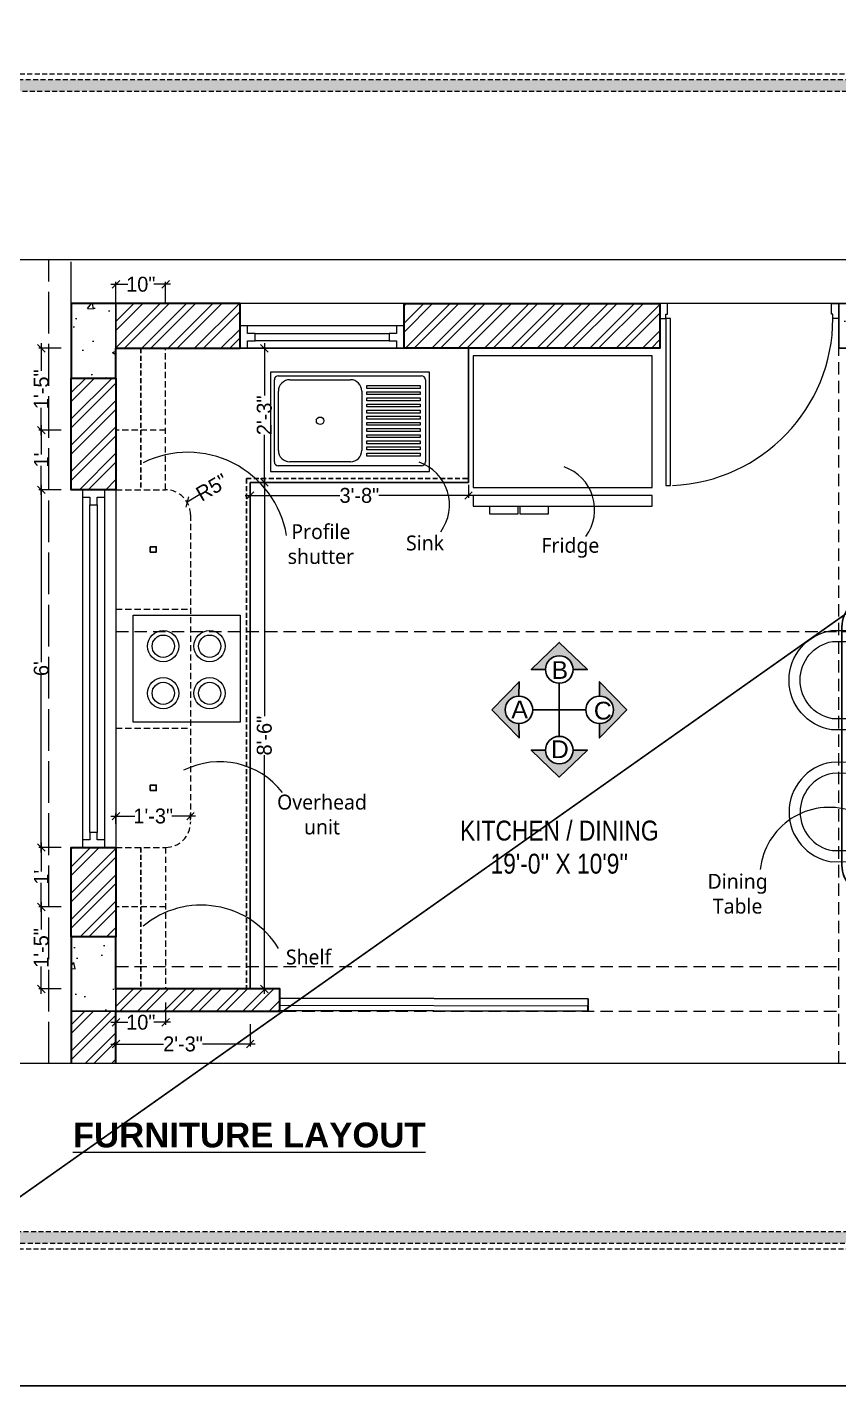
# Model space of a CAD drawing. Header units: millimetres. Extents: x 56222 to 3066687, y -650199 to -121287.
# Drawn here: x 139918.1 to 140081.4, y -185767.3 to -185493.7 of the extents above; entities that cross this region are included whole.
import ezdxf

# ---------------------------------------------------------------- set-up
doc = ezdxf.new("R2010")
doc.units = ezdxf.units.MM
doc.header["$MEASUREMENT"] = 0
doc.header["$PDMODE"] = 35
for name, pattern in [('ACAD_ISO02W100', [15, 12, -3]), ('DASHED', [0.75, 0.5, -0.25]), ('DASHED2', [0.375, 0.25, -0.125]), ('DASHEDX2', [1.5, 1, -0.5]), ('HIDDEN', [0.375, 0.25, -0.125])]:
    doc.linetypes.add(name, pattern=pattern)
doc.layers.get('Defpoints').update_dxf_attribs({"color": 220})
for name, color, linetype in [('AR DOOR', 40, 'Continuous'), ('AR ELE-5', 134, 'Continuous'), ('AR HATCH-7', 7, 'Continuous'), ('str coll', 6, 'Continuous')]:
    doc.layers.add(name, color=color, linetype=linetype)
for name, color, linetype, lineweight in [('CENTERLINE ( COLUMN ) ~ DIM', 7, 'Continuous', 9), ('COLUMN', 1, 'Continuous', 30), ('DIM.', 250, 'Continuous', 13), ('Dimension', 10, 'DASHEDX2', 20), ('el', 7, 'Continuous', 20), ('FIRST FLOOR ( DW_RAIL )', 7, 'Continuous', 9), ('FIRST FLOOR ( TEXT )', 7, 'Continuous', 9), ('FUR1', 22, 'Continuous', 0), ('FURNITURE', 32, 'Continuous', 9), ('furniture dimensions', 1, 'DASHED', 0), ('FURNITURE-1', 252, 'Continuous', 13), ('GROUND FLOOR', 7, 'Continuous', 9), ('Labelling', 1, 'Continuous', 25), ('Text', 7, 'Continuous', 15), ('wall', 7, 'Continuous', 30), ('XX~SLAB ( BEAM )~ ( DIM )', 7, 'Continuous', 9)]:
    doc.layers.add(name, color=color, linetype=linetype, lineweight=lineweight)
doc.layers.add('hatch', color=250, linetype='Continuous', lineweight=9, transparency=0.5)
doc.styles.add('Arial', font='arial.ttf')
doc.styles.add('century g', font='GOTHIC.TTF')
doc.styles.add('KATHA', font='swissc.ttf')
doc.styles.get("Standard").update_dxf_attribs({"font": 'arial.ttf', "height": 6})
doc.styles.add('style4', font='ARIALN.TTF')
doc.dimstyles.new('Archana', dxfattribs={"dimtxt": 2, "dimasz": 0.75, "dimexe": 0.5, "dimexo": 0.5, "dimgap": 0, "dimtad": 0, "dimzin": 0, "dimdsep": 46, "dimlunit": 4, "dimtxsty": 'century g', "dimblk": 'OBLIQUE', "dimcen": 0, "dimdle": 1, "dimclrd": 256, "dimclre": 256, "dimclrt": 256, "dimadec": 0, "dimazin": 0, "dimtfac": 1, "dimtofl": 0, "dimtmove": 1, "dimatfit": 3, "dimfxl": 1, "dimfxlon": 1, "dimtolj": 1, "dimtzin": 0, "dimlwd": -1, "dimlwe": -1, "dimarcsym": 0})
pattern_1 = [(45, (-129.534, -1486.0235), (-2.65165043, 2.65165043), []), (45, (-127.7663, -1486.0235), (-2.65165043, 2.65165043), [])]

# ---------------------------------------------------------------- blocks, each defined once
blk = doc.blocks.new('*U131')
for points in [[(-40, 0), (0, 0), (0, 30), (10, 30), (10, 100), (-40, 100)], [(1160, 0), (1120, 0), (1120, 30), (1110, 30), (1110, 100), (1160, 100)], [(0, 0), (0, -1120), (30, -1120), (30, 0)]]:
    blk.add_lwpolyline(points, close=True)
at = {"layer": 'AR ELE-5', "linetype": 'ByBlock', "ltscale": 15}
blk.add_arc((-1.6, 0.7), 1121.6, 272.37301, 359.96526, dxfattribs=at)
blk = doc.blocks.new('sf sfs')
at = {"layer": 'FURNITURE'}
blk.add_line((3348685.97, -514612.12), (3348664.42, -514612.12), dxfattribs=at)
blk.add_lwpolyline([(3348664.42, -514612.12), (3348664.42, -514590.57), (3348685.97, -514590.57), (3348685.97, -514612.12)], dxfattribs=at)
for centre, radius in [((3348670.49, -514596.83), 3.14), ((3348670.49, -514596.83), 2.24), ((3348679.82, -514596.83), 3.14), ((3348679.82, -514596.83), 2.24), ((3348670.49, -514606.3), 3.14), ((3348670.49, -514606.3), 2.24), ((3348679.82, -514606.3), 3.14), ((3348679.82, -514606.3), 2.24)]:
    blk.add_circle(centre, radius, dxfattribs=at)
blk = doc.blocks.new('SED S')
at = {"layer": 'FURNITURE', "lineweight": 18, "elevation": -0.07, "flags": 128}
for points in [[(3340639.61, -514630.85), (3340639.61, -514629.27), (3340645.24, -514629.27), (3340645.24, -514630.85)], [(3340645.71, -514630.85), (3340645.71, -514629.27), (3340651.34, -514629.27), (3340651.34, -514630.85)]]:
    blk.add_lwpolyline(points, dxfattribs=at)
at = {"layer": 'FURNITURE', "lineweight": 18, "elevation": -0.07}
for points in [[(3340618.66, -514630.85), (3340618.66, -514633.06), (3340654.66, -514633.06), (3340654.66, -514630.85)], [(3340618.66, -514634.61), (3340618.66, -514661.17), (3340654.66, -514661.17), (3340654.66, -514634.61)]]:
    blk.add_lwpolyline(points, close=True, dxfattribs=at)
blk = doc.blocks.new('_Oblique')
at = {"layer": 'wall', "color": 0, "lineweight": -2}
blk.add_line((-0.5, -0.5), (0.5, 0.5), dxfattribs=at)
blk = doc.blocks.new('*D293')
at = {"layer": 'Defpoints', "color": 0, "linetype": 'Continuous', "lineweight": 30, "transparency": 16777216}
for p in [(139962.92, -185585.39), (139965.79, -185585.39), (139962.92, -185687.39)]:
    blk.add_point(p, dxfattribs=at)
at = {"layer": 'furniture dimensions', "color": 5, "linetype": 'Continuous', "transparency": 16777216}
for p, q in [((139965.79, -185584.39), (139965.79, -185632.44)), ((139963.42, -185585.39), (139966.29, -185585.39)), ((139965.79, -185688.39), (139965.79, -185640.34))]:
    blk.add_line(p, q, dxfattribs=at)
at = {"layer": 'furniture dimensions', "color": 5, "linetype": 'ByBlock', "transparency": 16777216}
blk.add_line((139963.42, -185687.39), (139966.29, -185687.39), dxfattribs=at)
at = {"layer": 'furniture dimensions', "color": 5, "linetype": 'Continuous', "transparency": 16777216, "xscale": 1.5, "yscale": 1.5, "zscale": 1.5}
for p, rotation in [((139965.79, -185585.39), 90), ((139965.79, -185687.39), 270)]:
    blk.add_blockref('_Oblique', p, dxfattribs=dict(at, rotation=rotation))
at = {"layer": 'furniture dimensions', "linetype": 'Continuous', "lineweight": 0, "transparency": 16777216, "insert": (139965.79, -185636.39), "char_height": 3, "attachment_point": 5, "rotation": 90, "style": 'century g'}
blk.add_mtext('\\A1;8\'-6"', dxfattribs=at)
blk = doc.blocks.new('*D294')
at = {"layer": 'Defpoints', "color": 0, "linetype": 'Continuous', "lineweight": 30, "transparency": 16777216}
for p in [(139962.92, -185585.39), (140006.9, -185585.39), (140006.9, -185588.03)]:
    blk.add_point(p, dxfattribs=at)
at = {"layer": 'furniture dimensions', "color": 5, "linetype": 'ByBlock', "transparency": 16777216}
blk.add_line((139962.92, -185585.89), (139962.92, -185588.53), dxfattribs=at)
at = {"layer": 'furniture dimensions', "color": 5, "linetype": 'Continuous', "transparency": 16777216}
for p, q in [((140006.9, -185585.89), (140006.9, -185588.53)), ((139961.92, -185588.03), (139980.96, -185588.03)), ((140007.9, -185588.03), (139988.85, -185588.03))]:
    blk.add_line(p, q, dxfattribs=at)
at = {"layer": 'furniture dimensions', "color": 5, "linetype": 'Continuous', "transparency": 16777216, "xscale": 1.5, "yscale": 1.5, "zscale": 1.5, "rotation": 180}
blk.add_blockref('_Oblique', (139962.92, -185588.03), dxfattribs=at)
at = {"layer": 'furniture dimensions', "color": 5, "linetype": 'Continuous', "transparency": 16777216, "xscale": 1.5, "yscale": 1.5, "zscale": 1.5}
blk.add_blockref('_Oblique', (140006.9, -185588.03), dxfattribs=at)
at = {"layer": 'furniture dimensions', "linetype": 'Continuous', "lineweight": 0, "transparency": 16777216, "insert": (139984.91, -185588.03), "char_height": 3, "attachment_point": 5, "style": 'century g'}
blk.add_mtext('\\A1;3\'-8"', dxfattribs=at)
blk = doc.blocks.new('*D288')
at = {"layer": 'Defpoints', "color": 0, "linetype": 'Continuous', "lineweight": 30, "transparency": 16777216}
for p in [(139950.23, -185589.35), (139945.92, -185591.89)]:
    blk.add_point(p, dxfattribs=at)
at = {"layer": 'furniture dimensions', "color": 5, "linetype": 'Continuous', "transparency": 16777216}
blk.add_line((139952.81, -185587.83), (139950.23, -185589.35), dxfattribs=at)
at = {"layer": 'furniture dimensions', "color": 5, "linetype": 'Continuous', "transparency": 16777216, "xscale": 1.5, "yscale": 1.5, "zscale": 1.5, "rotation": 210.4475639292964}
blk.add_blockref('_Oblique', (139950.23, -185589.35), dxfattribs=at)
at = {"layer": 'furniture dimensions', "linetype": 'Continuous', "lineweight": 0, "transparency": 16777216, "insert": (139955.25, -185586.4), "char_height": 3, "attachment_point": 5, "rotation": 30.4476, "style": 'century g'}
blk.add_mtext('\\A1;R5"', dxfattribs=at)
blk = doc.blocks.new('*D292')
at = {"layer": 'Defpoints', "color": 0, "linetype": 'Continuous', "lineweight": 30, "transparency": 16777216}
for p in [(139962.76, -185558.39), (139965.79, -185558.39), (139962.76, -185585.39)]:
    blk.add_point(p, dxfattribs=at)
at = {"layer": 'furniture dimensions', "color": 5, "linetype": 'Continuous', "transparency": 16777216}
for p, q in [((139963.26, -185558.39), (139966.29, -185558.39)), ((139965.79, -185557.39), (139965.79, -185567.93)), ((139965.79, -185586.39), (139965.79, -185575.84))]:
    blk.add_line(p, q, dxfattribs=at)
at = {"layer": 'furniture dimensions', "color": 5, "linetype": 'ByBlock', "transparency": 16777216}
blk.add_line((139963.26, -185585.39), (139966.29, -185585.39), dxfattribs=at)
at = {"layer": 'furniture dimensions', "color": 5, "linetype": 'Continuous', "transparency": 16777216, "xscale": 1.5, "yscale": 1.5, "zscale": 1.5}
for p, rotation in [((139965.79, -185558.39), 90), ((139965.79, -185585.39), 270)]:
    blk.add_blockref('_Oblique', p, dxfattribs=dict(at, rotation=rotation))
at = {"layer": 'furniture dimensions', "linetype": 'Continuous', "lineweight": 0, "transparency": 16777216, "insert": (139965.79, -185571.89), "char_height": 3, "attachment_point": 5, "rotation": 90, "style": 'century g'}
blk.add_mtext('\\A1;2\'-3"', dxfattribs=at)
blk = doc.blocks.new('*D331')
at = {"layer": 'Defpoints', "color": 0, "linetype": 'Continuous', "lineweight": 30, "transparency": 16777216}
for p in [(139920.9, -185670.88), (139935.92, -185670.88), (139935.92, -185687.39)]:
    blk.add_point(p, dxfattribs=at)
at = {"layer": 'furniture dimensions', "color": 5, "linetype": 'Continuous', "transparency": 16777216}
for p, q in [((139924.9, -185670.88), (139920.4, -185670.88)), ((139920.9, -185669.88), (139920.9, -185675.41)), ((139920.9, -185688.39), (139920.9, -185682.86))]:
    blk.add_line(p, q, dxfattribs=at)
at = {"layer": 'furniture dimensions', "color": 5, "linetype": 'ByBlock', "transparency": 16777216}
blk.add_line((139924.9, -185687.39), (139920.4, -185687.39), dxfattribs=at)
at = {"layer": 'furniture dimensions', "color": 5, "linetype": 'Continuous', "transparency": 16777216, "xscale": 1.5, "yscale": 1.5, "zscale": 1.5}
for p, rotation in [((139920.9, -185670.88), 90), ((139920.9, -185687.39), 270)]:
    blk.add_blockref('_Oblique', p, dxfattribs=dict(at, rotation=rotation))
at = {"layer": 'furniture dimensions', "linetype": 'Continuous', "lineweight": 0, "transparency": 16777216, "insert": (139920.9, -185679.14), "char_height": 3, "attachment_point": 5, "rotation": 90, "style": 'century g'}
blk.add_mtext('\\A1;1\'-5"', dxfattribs=at)
blk = doc.blocks.new('*D332')
at = {"layer": 'Defpoints', "color": 0, "linetype": 'Continuous', "lineweight": 30, "transparency": 16777216}
for p in [(139920.9, -185658.89), (139935.92, -185658.89), (139935.92, -185670.88)]:
    blk.add_point(p, dxfattribs=at)
at = {"layer": 'furniture dimensions', "color": 5, "linetype": 'Continuous', "transparency": 16777216}
for p, q in [((139920.9, -185657.89), (139920.9, -185663.74)), ((139924.9, -185658.89), (139920.4, -185658.89)), ((139920.9, -185671.88), (139920.9, -185666.03))]:
    blk.add_line(p, q, dxfattribs=at)
at = {"layer": 'furniture dimensions', "color": 5, "linetype": 'ByBlock', "transparency": 16777216}
blk.add_line((139924.9, -185670.88), (139920.4, -185670.88), dxfattribs=at)
at = {"layer": 'furniture dimensions', "color": 5, "linetype": 'Continuous', "transparency": 16777216, "xscale": 1.5, "yscale": 1.5, "zscale": 1.5}
for p, rotation in [((139920.9, -185658.89), 90), ((139920.9, -185670.88), 270)]:
    blk.add_blockref('_Oblique', p, dxfattribs=dict(at, rotation=rotation))
at = {"layer": 'furniture dimensions', "linetype": 'Continuous', "lineweight": 0, "transparency": 16777216, "insert": (139920.9, -185664.89), "char_height": 3, "attachment_point": 5, "rotation": 90, "style": 'century g'}
blk.add_mtext("\\A1;1'", dxfattribs=at)
blk = doc.blocks.new('*D333')
at = {"layer": 'Defpoints', "color": 0, "linetype": 'Continuous', "lineweight": 30, "transparency": 16777216}
for p in [(139920.9, -185586.89), (139935.92, -185586.89), (139935.92, -185658.89)]:
    blk.add_point(p, dxfattribs=at)
at = {"layer": 'furniture dimensions', "color": 5, "linetype": 'Continuous', "transparency": 16777216}
for p, q in [((139924.9, -185586.89), (139920.4, -185586.89)), ((139920.9, -185585.89), (139920.9, -185621.59)), ((139920.9, -185659.89), (139920.9, -185624.19))]:
    blk.add_line(p, q, dxfattribs=at)
at = {"layer": 'furniture dimensions', "color": 5, "linetype": 'ByBlock', "transparency": 16777216}
blk.add_line((139924.9, -185658.89), (139920.4, -185658.89), dxfattribs=at)
at = {"layer": 'furniture dimensions', "color": 5, "linetype": 'Continuous', "transparency": 16777216, "xscale": 1.5, "yscale": 1.5, "zscale": 1.5}
for p, rotation in [((139920.9, -185586.89), 90), ((139920.9, -185658.89), 270)]:
    blk.add_blockref('_Oblique', p, dxfattribs=dict(at, rotation=rotation))
at = {"layer": 'furniture dimensions', "linetype": 'Continuous', "lineweight": 0, "transparency": 16777216, "insert": (139920.9, -185622.89), "char_height": 3, "attachment_point": 5, "rotation": 90, "style": 'century g'}
blk.add_mtext("\\A1;6'", dxfattribs=at)
blk = doc.blocks.new('*D334')
at = {"layer": 'Defpoints', "color": 0, "linetype": 'Continuous', "lineweight": 30, "transparency": 16777216}
for p in [(139920.9, -185574.89), (139935.92, -185574.89), (139926.92, -185586.89)]:
    blk.add_point(p, dxfattribs=at)
at = {"layer": 'furniture dimensions', "color": 5, "linetype": 'Continuous', "transparency": 16777216}
for p, q in [((139924.9, -185574.89), (139920.4, -185574.89)), ((139920.9, -185573.89), (139920.9, -185579.75)), ((139920.9, -185587.89), (139920.9, -185582.03))]:
    blk.add_line(p, q, dxfattribs=at)
at = {"layer": 'furniture dimensions', "color": 5, "linetype": 'ByBlock', "transparency": 16777216}
blk.add_line((139924.9, -185586.89), (139920.4, -185586.89), dxfattribs=at)
at = {"layer": 'furniture dimensions', "color": 5, "linetype": 'Continuous', "transparency": 16777216, "xscale": 1.5, "yscale": 1.5, "zscale": 1.5}
for p, rotation in [((139920.9, -185574.89), 90), ((139920.9, -185586.89), 270)]:
    blk.add_blockref('_Oblique', p, dxfattribs=dict(at, rotation=rotation))
at = {"layer": 'furniture dimensions', "linetype": 'Continuous', "lineweight": 0, "transparency": 16777216, "insert": (139920.9, -185580.89), "char_height": 3, "attachment_point": 5, "rotation": 90, "style": 'century g'}
blk.add_mtext("\\A1;1'", dxfattribs=at)
blk = doc.blocks.new('*D335')
at = {"layer": 'Defpoints', "color": 0, "linetype": 'Continuous', "lineweight": 30, "transparency": 16777216}
for p in [(139920.9, -185558.39), (139935.92, -185558.39), (139935.92, -185574.89)]:
    blk.add_point(p, dxfattribs=at)
at = {"layer": 'furniture dimensions', "color": 5, "linetype": 'Continuous', "transparency": 16777216}
for p, q in [((139924.9, -185558.39), (139920.4, -185558.39)), ((139920.9, -185557.39), (139920.9, -185562.92)), ((139920.9, -185575.89), (139920.9, -185570.36))]:
    blk.add_line(p, q, dxfattribs=at)
at = {"layer": 'furniture dimensions', "color": 5, "linetype": 'ByBlock', "transparency": 16777216}
blk.add_line((139924.9, -185574.89), (139920.4, -185574.89), dxfattribs=at)
at = {"layer": 'furniture dimensions', "color": 5, "linetype": 'Continuous', "transparency": 16777216, "xscale": 1.5, "yscale": 1.5, "zscale": 1.5}
for p, rotation in [((139920.9, -185558.39), 90), ((139920.9, -185574.89), 270)]:
    blk.add_blockref('_Oblique', p, dxfattribs=dict(at, rotation=rotation))
at = {"layer": 'furniture dimensions', "linetype": 'Continuous', "lineweight": 0, "transparency": 16777216, "insert": (139920.9, -185566.64), "char_height": 3, "attachment_point": 5, "rotation": 90, "style": 'century g'}
blk.add_mtext('\\A1;1\'-5"', dxfattribs=at)
blk = doc.blocks.new('*D336')
at = {"layer": 'Defpoints', "color": 0, "linetype": 'Continuous', "lineweight": 30, "transparency": 16777216}
for p in [(139935.92, -185687.39), (139945.92, -185687.39), (139945.92, -185694.1)]:
    blk.add_point(p, dxfattribs=at)
at = {"layer": 'furniture dimensions', "color": 5, "linetype": 'ByBlock', "transparency": 16777216}
blk.add_line((139935.92, -185690.1), (139935.92, -185694.6), dxfattribs=at)
at = {"layer": 'furniture dimensions', "color": 5, "linetype": 'Continuous', "transparency": 16777216}
for p, q in [((139945.92, -185690.1), (139945.92, -185694.6)), ((139934.92, -185694.1), (139938.3, -185694.1)), ((139946.92, -185694.1), (139943.53, -185694.1))]:
    blk.add_line(p, q, dxfattribs=at)
at = {"layer": 'furniture dimensions', "color": 5, "linetype": 'Continuous', "transparency": 16777216, "xscale": 1.5, "yscale": 1.5, "zscale": 1.5, "rotation": 180}
blk.add_blockref('_Oblique', (139935.92, -185694.1), dxfattribs=at)
at = {"layer": 'furniture dimensions', "color": 5, "linetype": 'Continuous', "transparency": 16777216, "xscale": 1.5, "yscale": 1.5, "zscale": 1.5}
blk.add_blockref('_Oblique', (139945.92, -185694.1), dxfattribs=at)
at = {"layer": 'furniture dimensions', "linetype": 'Continuous', "lineweight": 0, "transparency": 16777216, "insert": (139940.92, -185694.1), "char_height": 3, "attachment_point": 5, "style": 'century g'}
blk.add_mtext('\\A1;10"', dxfattribs=at)
blk = doc.blocks.new('*D337')
at = {"layer": 'Defpoints', "color": 0, "linetype": 'Continuous', "lineweight": 30, "transparency": 16777216}
for p in [(139950.92, -185652.58), (139935.92, -185654.61), (139950.92, -185653.89)]:
    blk.add_point(p, dxfattribs=at)
at = {"layer": 'furniture dimensions', "color": 5, "linetype": 'Continuous', "transparency": 16777216}
for p, q in [((139934.92, -185652.58), (139939.7, -185652.58)), ((139951.92, -185652.58), (139947.14, -185652.58)), ((139950.92, -185653.39), (139950.92, -185652.08))]:
    blk.add_line(p, q, dxfattribs=at)
at = {"layer": 'furniture dimensions', "color": 5, "linetype": 'ByBlock', "transparency": 16777216}
blk.add_line((139935.92, -185654.11), (139935.92, -185652.08), dxfattribs=at)
at = {"layer": 'furniture dimensions', "color": 5, "linetype": 'Continuous', "transparency": 16777216, "xscale": 1.5, "yscale": 1.5, "zscale": 1.5, "rotation": 180}
blk.add_blockref('_Oblique', (139935.92, -185652.58), dxfattribs=at)
at = {"layer": 'furniture dimensions', "color": 5, "linetype": 'Continuous', "transparency": 16777216, "xscale": 1.5, "yscale": 1.5, "zscale": 1.5}
blk.add_blockref('_Oblique', (139950.92, -185652.58), dxfattribs=at)
at = {"layer": 'furniture dimensions', "linetype": 'Continuous', "lineweight": 0, "transparency": 16777216, "insert": (139943.42, -185652.58), "char_height": 3, "attachment_point": 5, "style": 'century g'}
blk.add_mtext('\\A1;1\'-3"', dxfattribs=at)
blk = doc.blocks.new('*D338')
at = {"layer": 'Defpoints', "color": 0, "linetype": 'Continuous', "lineweight": 30, "transparency": 16777216}
for p in [(139945.92, -185545.51), (139935.92, -185558.39), (139945.92, -185558.39)]:
    blk.add_point(p, dxfattribs=at)
at = {"layer": 'furniture dimensions', "color": 5, "linetype": 'Continuous', "transparency": 16777216}
for p, q in [((139934.92, -185545.51), (139938.3, -185545.51)), ((139946.92, -185545.51), (139943.53, -185545.51)), ((139945.92, -185549.51), (139945.92, -185545.01))]:
    blk.add_line(p, q, dxfattribs=at)
at = {"layer": 'furniture dimensions', "color": 5, "linetype": 'ByBlock', "transparency": 16777216}
blk.add_line((139935.92, -185549.51), (139935.92, -185545.01), dxfattribs=at)
at = {"layer": 'furniture dimensions', "color": 5, "linetype": 'Continuous', "transparency": 16777216, "xscale": 1.5, "yscale": 1.5, "zscale": 1.5, "rotation": 180}
blk.add_blockref('_Oblique', (139935.92, -185545.51), dxfattribs=at)
at = {"layer": 'furniture dimensions', "color": 5, "linetype": 'Continuous', "transparency": 16777216, "xscale": 1.5, "yscale": 1.5, "zscale": 1.5}
blk.add_blockref('_Oblique', (139945.92, -185545.51), dxfattribs=at)
at = {"layer": 'furniture dimensions', "linetype": 'Continuous', "lineweight": 0, "transparency": 16777216, "insert": (139940.92, -185545.51), "char_height": 3, "attachment_point": 5, "style": 'century g'}
blk.add_mtext('\\A1;10"', dxfattribs=at)
blk = doc.blocks.new('*D489')
at = {"layer": 'Defpoints', "color": 0, "linetype": 'Continuous', "lineweight": 30, "transparency": 16777216}
for p in [(139935.92, -185687.39), (139962.92, -185687.39), (139962.92, -185698.48)]:
    blk.add_point(p, dxfattribs=at)
at = {"layer": 'furniture dimensions', "color": 5, "linetype": 'ByBlock', "transparency": 16777216}
blk.add_line((139935.92, -185694.48), (139935.92, -185698.98), dxfattribs=at)
at = {"layer": 'furniture dimensions', "color": 5, "linetype": 'Continuous', "transparency": 16777216}
for p, q in [((139962.92, -185694.48), (139962.92, -185698.98)), ((139934.92, -185698.48), (139945.46, -185698.48)), ((139963.92, -185698.48), (139953.37, -185698.48))]:
    blk.add_line(p, q, dxfattribs=at)
at = {"layer": 'furniture dimensions', "color": 5, "linetype": 'Continuous', "transparency": 16777216, "xscale": 1.5, "yscale": 1.5, "zscale": 1.5, "rotation": 180}
blk.add_blockref('_Oblique', (139935.92, -185698.48), dxfattribs=at)
at = {"layer": 'furniture dimensions', "color": 5, "linetype": 'Continuous', "transparency": 16777216, "xscale": 1.5, "yscale": 1.5, "zscale": 1.5}
blk.add_blockref('_Oblique', (139962.92, -185698.48), dxfattribs=at)
at = {"layer": 'furniture dimensions', "linetype": 'Continuous', "lineweight": 0, "transparency": 16777216, "insert": (139949.42, -185698.48), "char_height": 3, "attachment_point": 5, "style": 'century g'}
blk.add_mtext('\\A1;2\'-3"', dxfattribs=at)
blk = doc.blocks.new('SD DSD')
at = {"layer": 'FURNITURE', "color": 9, "lineweight": 25, "true_color": 0xc7c8ca}
for p, q in [((3348486.7, -514623.32), (3348486.68, -514619.42)), ((3348502.23, -514619.34), (3348502.25, -514623.25)), ((3348486.7, -514623.32), (3348502.25, -514623.25)), ((3348483.69, -514625.26), (3348479.79, -514625.25)), ((3348483.69, -514625.26), (3348483.66, -514640.81)), ((3348505.76, -514625.26), (3348509.66, -514625.25)), ((3348505.76, -514625.26), (3348505.79, -514640.81)), ((3348479.75, -514640.8), (3348483.66, -514640.81)), ((3348509.7, -514640.8), (3348505.79, -514640.81)), ((3348479.75, -514651.77), (3348483.66, -514651.76)), ((3348483.69, -514667.31), (3348483.66, -514651.76)), ((3348483.69, -514667.31), (3348479.79, -514667.32)), ((3348486.7, -514669.25), (3348486.68, -514673.16)), ((3348486.7, -514669.25), (3348502.25, -514669.32)), ((3348502.23, -514673.23), (3348502.25, -514669.32))]:
    blk.add_line(p, q, dxfattribs=at)
at = {"layer": 'FURNITURE', "color": 9, "true_color": 0xc7c8ca}
for p, q in [((3348505.76, -514667.31), (3348505.79, -514651.76)), ((3348509.7, -514651.77), (3348505.79, -514651.76)), ((3348505.76, -514667.31), (3348509.66, -514667.32))]:
    blk.add_line(p, q, dxfattribs=at)
at = {"layer": 'FURNITURE', "color": 9, "lineweight": 25, "true_color": 0xc7c8ca, "flags": 128}
for points in [[(3348502.23, -514621.56), (3348504.46, -514621.55), (3348504.42, -514614.17, 0.853613), (3348484.42, -514614.22), (3348484.46, -514621.65), (3348486.68, -514621.64)], [(3348502.22, -514619.34), (3348502.23, -514621.56), (3348502.2, -514614.36, 0.835758), (3348486.65, -514614.39), (3348486.67, -514619.42), (3348486.68, -514621.64)], [(3348481.97, -514640.8), (3348481.97, -514643.02), (3348474.58, -514643.01, -0.853613), (3348474.58, -514623.01), (3348482.01, -514623.02), (3348482.01, -514625.25)], [(3348507.48, -514640.8), (3348507.48, -514643.02), (3348514.87, -514643.01, 0.853613), (3348514.87, -514623.01), (3348507.44, -514623.02), (3348507.44, -514625.25)], [(3348479.75, -514640.79), (3348481.97, -514640.8), (3348474.77, -514640.78, -0.835758), (3348474.76, -514625.23), (3348479.79, -514625.24), (3348482.01, -514625.25)], [(3348509.7, -514640.79), (3348507.48, -514640.8), (3348514.68, -514640.78, 0.835758), (3348514.69, -514625.23), (3348509.66, -514625.24), (3348507.44, -514625.25)], [(3348481.97, -514651.77), (3348481.97, -514649.55), (3348474.58, -514649.57, 0.853613), (3348474.58, -514669.57), (3348482.01, -514669.55), (3348482.01, -514667.32)], [(3348479.75, -514651.78), (3348481.97, -514651.77), (3348474.77, -514651.79, 0.835758), (3348474.76, -514667.34), (3348479.79, -514667.33), (3348482.01, -514667.33)], [(3348507.48, -514651.77), (3348507.48, -514649.55), (3348514.87, -514649.57, -0.853613), (3348514.87, -514669.57), (3348507.44, -514669.55), (3348507.44, -514667.32)], [(3348509.7, -514651.78), (3348507.48, -514651.77), (3348514.68, -514651.79, -0.835758), (3348514.69, -514667.34), (3348509.66, -514667.33), (3348507.44, -514667.33)], [(3348502.23, -514671.01), (3348504.46, -514671.02), (3348504.42, -514678.4, -0.853613), (3348484.42, -514678.36), (3348484.46, -514670.92), (3348486.68, -514670.93)], [(3348502.22, -514673.23), (3348502.23, -514671.01), (3348502.2, -514678.21, -0.835758), (3348486.65, -514678.18), (3348486.67, -514673.16), (3348486.68, -514670.93)]]:
    blk.add_lwpolyline(points, format="xyb", dxfattribs=at)
at = {"layer": 'FURNITURE', "color": 9, "lineweight": 30, "true_color": 0xc7c8ca}
blk.add_lwpolyline([(3348506.78, -514676.29), (3348482.68, -514676.29, -0.414214), (3348476.68, -514670.29), (3348476.68, -514622.29, -0.414214), (3348482.68, -514616.29), (3348506.78, -514616.29, -0.414214), (3348512.78, -514622.29), (3348512.78, -514670.29, -0.414214)], format="xyb", close=True, dxfattribs=at)

msp = doc.modelspace()

# ---------------------------------------------------------------- hatches: boundary and pattern name
at = {"layer": 'AR HATCH-7', "lineweight": 18, "true_color": 0x939598, "transparency": 33554610}
h = msp.add_hatch(dxfattribs=at)
h.set_pattern_fill('ANSI32', color=252, scale=10)
h.set_pattern_definition(pattern_1)
h.paths.add_polyline_path([(140045.42, -185549.39), (139993.92, -185549.39), (139993.92, -185558.39), (140045.42, -185558.39)])
h.paths.add_polyline_path([(139960.92, -185549.39), (139935.92, -185549.39), (139935.92, -185558.39), (139960.92, -185558.39)])
h.paths.add_polyline_path([(139935.92, -185564.39), (139926.92, -185564.39), (139926.92, -185586.89), (139935.92, -185586.89), (139935.92, -185574.89)])
h.paths.add_polyline_path([(139935.92, -185658.89), (139926.92, -185658.89), (139926.92, -185676.89), (139935.92, -185676.89)])
h.paths.add_polyline_path([(139968.92, -185641.23), (139968.92, -185631.59), (139962.44, -185631.59), (139962.44, -185641.23)], flags=9)
h.paths.add_polyline_path([(140042.14, -185683.17), (140056.03, -185683.17), (140056.03, -185670.95), (140042.14, -185670.95)], flags=9)
h.paths.add_polyline_path([(139969.13, -185684.32), (139979.96, -185684.32), (139979.96, -185677.27), (139969.13, -185677.27)], flags=9)
h.paths.add_polyline_path([(139967.57, -185658.17), (139987.37, -185658.17), (139987.37, -185645.99), (139967.57, -185645.99)], flags=9)
h.paths.add_polyline_path([(140014.61, -185634.82), (140019.74, -185634.82), (140019.74, -185627.47), (140014.61, -185627.47)], flags=9)
h.paths.add_polyline_path([(140022.34, -185626.91), (140027.45, -185626.91), (140027.45, -185619.55), (140022.34, -185619.55)], flags=9)
h.paths.add_polyline_path([(140030.97, -185635.13), (140036.35, -185635.13), (140036.35, -185627.78), (140030.97, -185627.78)], flags=9)
h.paths.add_polyline_path([(140022.19, -185642.85), (140027.58, -185642.85), (140027.58, -185635.5), (140022.19, -185635.5)], flags=9)
h.paths.add_polyline_path([(140005.48, -185666.47), (140044.82, -185666.47), (140044.82, -185651.4), (140005.48, -185651.4)], flags=9)
h.paths.add_polyline_path([(140181.76, -185575.72), (140181.76, -185566.08), (140175.28, -185566.08), (140175.28, -185575.72)], flags=9)
h.paths.add_polyline_path([(140181.72, -185600.44), (140181.72, -185588.49), (140175.24, -185588.49), (140175.24, -185600.44)], flags=9)
h.paths.add_polyline_path([(140181.72, -185622.11), (140181.72, -185610.16), (140175.24, -185610.16), (140175.24, -185622.11)], flags=9)
h.paths.add_polyline_path([(140181.72, -185643.78), (140181.72, -185631.83), (140175.24, -185631.83), (140175.24, -185643.78)], flags=9)
h.paths.add_polyline_path([(140181.72, -185672.73), (140181.72, -185663.1), (140175.24, -185663.1), (140175.24, -185672.73)], flags=9)
h.paths.add_polyline_path([(140124.28, -185644.04), (140144.08, -185644.04), (140144.08, -185631.86), (140124.28, -185631.86)], flags=9)
h.paths.add_polyline_path([(140123.5, -185672.58), (140138.42, -185672.58), (140138.42, -185665.53), (140123.5, -185665.53)], flags=9)
h = msp.add_hatch(dxfattribs=at)
h.set_pattern_fill('ANSI32', color=252, scale=10)
h.set_pattern_definition(pattern_1)
h.paths.add_polyline_path([(139968.92, -185687.39), (139935.92, -185687.39), (139935.92, -185691.89), (139968.92, -185691.89)])
h.paths.add_polyline_path([(139935.92, -185691.89), (139926.92, -185691.89), (139926.92, -185702.42), (139935.92, -185702.42)])
at = {"layer": 'Dimension', "true_color": 0xd39e00}
h = msp.add_hatch(color=42, dxfattribs=at)
h.paths.add_polyline_path([(139902.75, -185504.3), (139902.75, -185738.63), (140235.66, -185738.63), (140235.66, -185504.3)])
h.paths.add_polyline_path([(139905.09, -185506.64), (140233.33, -185506.64), (140233.33, -185736.3), (139905.09, -185736.3)], flags=16)
at = {"layer": 'FURNITURE-1', "lineweight": 18, "true_color": 0xc7c8ca, "transparency": 33554610}
h = msp.add_hatch(dxfattribs=at)
h.set_pattern_fill('AR-CONC', color=9, scale=2)
h.set_pattern_definition([(50, (-129.534, -1486.023), (14.34520365, -1.2550427), [1.5, -16.5]), (355, (-129.534, -1486.023), (-2.7750267, 15.0438427), [1.2, -13.2]), (100.4514445, (-128.339, -1486.128), (11.5701769, 13.7887998), [1.2748038, -14.0228422]), (46.1842, (-129.534, -1482.023), (21.3448266, -3.3103856), [2.25, -24.75]), (96.635635, (-127.755, -1482.3), (18.693239, 19.482372), [1.9122068, -21.0342752]), (351.184164, (-129.534, -1482.023), (18.693239, 19.482372), [1.8, -19.8]), (21, (-127.534, -1483.023), (11.93814104, -8.0523778), [1.5, -16.5]), (326, (-127.534, -1483.023), (4.8663066, 14.5030009), [1.2, -13.2]), (71.451445, (-126.539, -1483.695), (16.8044475, 6.45062306), [1.2748038, -14.0228422]), (37.5, (-129.534, -1486.0235), (0.24319711, 6.65787708), [0, -13.04, 0, -13.4, 0, -13.25]), (7.5, (-129.534, -1486.0235), (5.26139075, 7.88823424), [0, -7.64, 0, -12.74, 0, -5.05]), (327.5, (-133.994, -1486.0235), (10.67644872, -0.45109743), [0, -5, 0, -15.6, 0, -20.7]), (317.5, (-135.994, -1486.0235), (11.6637234, 2.00209965), [0, -6.5, 0, -10.36, 0, -14.7])])
h.paths.add_polyline_path([(140090.42, -185549.39), (140081.42, -185549.39), (140081.42, -185552.39), (140081.42, -185558.39), (140090.42, -185558.39)])
h.paths.add_polyline_path([(139935.92, -185549.39), (139926.92, -185549.39), (139926.92, -185564.39), (139935.92, -185564.39)])
h.paths.add_polyline_path([(139935.92, -185676.89), (139926.92, -185676.89), (139926.92, -185691.89), (139935.92, -185691.89)])
at = {"layer": 'Text', "true_color": 0x939598}
h = msp.add_hatch(color=252, dxfattribs=at)
h.dxf.hatch_style = 1
h.paths.add_polyline_path([(140025.16, -185617.63), (140019.5, -185623.07), (140022.39, -185623.07, -1), (140027.93, -185623.07), (140030.82, -185623.07)])
h.paths.add_polyline_path([(140033.28, -185625.52), (140033.28, -185628.42, -0.414214), (140036.04, -185631.19, -0.414214), (140033.28, -185633.95), (140033.28, -185636.85), (140038.72, -185631.19)])
h.paths.add_polyline_path([(140030.82, -185639.3), (140027.93, -185639.3, -1), (140022.39, -185639.3), (140019.5, -185639.3), (140025.16, -185644.74)])
h.paths.add_polyline_path([(140014.28, -185631.19, -0.414214), (140017.04, -185628.42), (140017.04, -185625.52), (140011.6, -185631.19), (140017.04, -185636.85), (140017.04, -185633.95, -0.414214)])

# ---------------------------------------------------------------- linework, layer by layer
at = {"layer": 'CENTERLINE ( COLUMN ) ~ DIM'}
for p, q in [((139926.92, -185564.39), (139935.92, -185564.39)), ((139926.92, -185586.89), (139935.92, -185586.89)), ((139926.92, -185658.89), (139935.92, -185658.89))]:
    msp.add_line(p, q, dxfattribs=at)
at = {"layer": 'COLUMN'}
for points in [[(139926.92, -185549.39), (139935.92, -185549.39), (139935.92, -185564.39), (139926.92, -185564.39)], [(140081.42, -185549.39), (140090.42, -185549.39), (140090.42, -185558.39), (140081.42, -185558.39)], [(139926.92, -185676.89), (139935.92, -185676.89), (139935.92, -185691.89), (139926.92, -185691.89)]]:
    msp.add_lwpolyline(points, close=True, dxfattribs=at)
at = {"layer": 'Dimension', "color": 42, "true_color": 0xd39e00, "elevation": 0.12}
for points in [[(139901.58, -185503.13), (140236.83, -185503.13), (140236.83, -185739.8), (139901.58, -185739.8)], [(139902.75, -185504.3), (140235.66, -185504.3), (140235.66, -185738.63), (139902.75, -185738.63)], [(139905.09, -185506.64), (140233.33, -185506.64), (140233.33, -185736.3), (139905.09, -185736.3)]]:
    msp.add_lwpolyline(points, close=True, dxfattribs=at)
at = {"layer": 'el'}
for points in [[(139960.92, -185558.39), (139962.42, -185558.39), (139962.42, -185556.89), (139963.92, -185556.89), (139963.92, -185555.39), (139990.92, -185555.39), (139990.92, -185556.89), (139992.42, -185556.89), (139992.42, -185558.39), (139993.92, -185558.39), (139993.92, -185553.89), (139992.42, -185553.89), (139992.42, -185555.39), (139990.92, -185555.39), (139990.92, -185556.89), (139963.92, -185556.89), (139963.92, -185555.39), (139962.42, -185555.39), (139962.42, -185553.89), (139960.92, -185553.89), (139960.92, -185558.39), (139993.92, -185558.39), (139993.92, -185553.89), (139960.92, -185553.89)], [(139933.67, -185658.89), (139933.67, -185657.39), (139932.17, -185657.39), (139932.17, -185655.89), (139930.67, -185655.89), (139930.67, -185589.89), (139932.17, -185589.89), (139932.17, -185588.39), (139933.67, -185588.39), (139933.67, -185586.89), (139929.17, -185586.89), (139929.17, -185588.39), (139930.67, -185588.39), (139930.67, -185589.89), (139932.17, -185589.89), (139932.17, -185655.89), (139930.67, -185655.89), (139930.67, -185657.39), (139929.17, -185657.39), (139929.17, -185658.89), (139933.67, -185658.89), (139933.67, -185586.89), (139929.17, -185586.89), (139929.17, -185658.89)]]:
    msp.add_lwpolyline(points, close=True, dxfattribs=at)
at = {"layer": 'FIRST FLOOR ( DW_RAIL )', "lineweight": 0}
msp.add_lwpolyline([(139913.42, -185540.49), (140181.99, -185540.49), (140181.99, -185702.42), (139913.42, -185702.42)], close=True, dxfattribs=at)
at = {"layer": 'FUR1', "color": 242, "lineweight": 30, "true_color": 0xcd2027}
msp.add_line((140236.83, -185503.13, 0.12), (139901.58, -185739.8, 0.12), dxfattribs=at)
at = {"layer": 'FUR1', "color": 252, "true_color": 0x939598}
for centre, radius, start, end in [((139950.39, -185599.51), 20.17, 9.815, 116.4264), ((139993.93, -185589.95, 0), 9.12, 323.822, 70.8402), ((140023.16, -185590.9, 0), 9.12, 323.822, 70.8402), ((139956.78, -185657.66), 16.03, 37.7394, 116.8543), ((139953.09, -185688.77), 18.26, 31.5057, 129.7847)]:
    msp.add_arc(centre, radius, start, end, dxfattribs=at)
at = {"layer": 'FUR1', "color": 5}
msp.add_arc((140079.49, -185664.8), 13.98, 72.124, 174.042, dxfattribs=at)
at = {"layer": 'FURNITURE', "color": 3, "linetype": 'DASHEDX2', "lineweight": 30}
for p, q in [((139940.92, -185558.39), (139940.92, -185586.89)), ((139962.17, -185584.64), (140006.9, -185584.64)), ((139962.17, -185584.64), (139962.17, -185687.39)), ((139940.92, -185658.89), (139940.92, -185687.39))]:
    msp.add_line(p, q, dxfattribs=at)
at = {"layer": 'FURNITURE', "linetype": 'HIDDEN', "lineweight": 18, "ltscale": 5}
for p, q in [((139945.92, -185586.89), (139945.92, -185558.39)), ((139950.92, -185591.89), (139950.92, -185653.89)), ((139935.92, -185610.89), (139950.92, -185610.89)), ((139935.92, -185634.89), (139950.92, -185634.89)), ((139935.92, -185658.89), (139945.92, -185658.89)), ((139945.92, -185658.89), (139945.92, -185687.39))]:
    msp.add_line(p, q, dxfattribs=at)
at = {"layer": 'FURNITURE', "lineweight": 30, "ltscale": 0.4}
for p, q in [((140006.9, -185585.39), (140006.9, -185558.39)), ((139962.92, -185687.39), (139962.92, -185585.39)), ((139962.92, -185585.39), (140006.9, -185585.39))]:
    msp.add_line(p, q, dxfattribs=at)
at = {"layer": 'FURNITURE'}
for p, q in [((139967.8, -185581.26, 0), (139967.8, -185564.72, 0)), ((139968.58, -185563.95, 0), (139997.42, -185563.95, 0)), ((139970.93, -185564.72, 0), (139983.1, -185564.72, 0)), ((139998.2, -185564.72, 0), (139998.2, -185581.26, 0)), ((139968.61, -185578.94, 0), (139968.61, -185567.04, 0)), ((139985.42, -185567.04, 0), (139985.42, -185578.94, 0)), ((139983.1, -185581.26, 0), (139970.93, -185581.26, 0)), ((139997.42, -185582.04, 0), (139968.58, -185582.04, 0))]:
    msp.add_line(p, q, dxfattribs=at)
at = {"layer": 'FURNITURE', "linetype": 'HIDDEN', "lineweight": 0, "ltscale": 5}
msp.add_line((139935.92, -185586.89), (139945.92, -185586.89), dxfattribs=at)
at = {"layer": 'FURNITURE', "elevation": 0}
for points in [[(139967.02, -185583.17), (139999.02, -185583.17), (139999.02, -185563.17), (139967.02, -185563.17)], [(139986.45, -185565.9), (139997.18, -185565.9), (139997.18, -185566.49), (139986.45, -185566.49)], [(139986.45, -185567.14), (139997.18, -185567.14), (139997.18, -185567.72), (139986.45, -185567.72)], [(139986.45, -185568.37), (139997.18, -185568.37), (139997.18, -185568.96), (139986.45, -185568.96)], [(139986.45, -185569.61), (139997.18, -185569.61), (139997.18, -185570.2), (139986.45, -185570.2)], [(139986.45, -185570.84), (139997.18, -185570.84), (139997.18, -185571.43), (139986.45, -185571.43)], [(139986.45, -185572.08), (139997.18, -185572.08), (139997.18, -185572.67), (139986.45, -185572.67)], [(139986.45, -185573.32), (139997.18, -185573.32), (139997.18, -185573.9), (139986.45, -185573.9)], [(139986.45, -185574.55), (139997.18, -185574.55), (139997.18, -185575.14), (139986.45, -185575.14)], [(139986.45, -185575.79), (139997.18, -185575.79), (139997.18, -185576.37), (139986.45, -185576.37)], [(139986.45, -185577.02), (139997.18, -185577.02), (139997.18, -185577.61), (139986.45, -185577.61)], [(139986.45, -185578.26), (139997.18, -185578.26), (139997.18, -185578.85), (139986.45, -185578.85)], [(139986.45, -185579.5), (139997.18, -185579.5), (139997.18, -185580.08), (139986.45, -185580.08)]]:
    msp.add_lwpolyline(points, close=True, dxfattribs=at)
at = {"layer": 'FURNITURE', "linetype": 'HIDDEN', "lineweight": 18, "ltscale": 5}
for points in [[(139935.92, -185586.89), (139945.92, -185586.89), (139945.92, -185574.89), (139935.92, -185574.89)], [(139935.92, -185658.89), (139945.92, -185658.89), (139945.92, -185670.88), (139935.92, -185670.88)]]:
    msp.add_lwpolyline(points, close=True, dxfattribs=at)
at = {"layer": 'FURNITURE', "color": 3, "lineweight": 30}
for points in [[(139942.83, -185598.35), (139944.04, -185598.35), (139944.04, -185599.44), (139942.83, -185599.44)], [(139942.83, -185647.43), (139944.04, -185647.43), (139944.04, -185646.33), (139942.83, -185646.33)]]:
    msp.add_lwpolyline(points, close=True, dxfattribs=at)
at = {"layer": 'FURNITURE', "lineweight": 30, "transparency": 33554687, "elevation": 0.05}
msp.add_lwpolyline([(139968.93, -185689.23), (140030.94, -185689.39), (140030.93, -185691.89), (139968.92, -185691.73), (139968.92, -185691.73)], dxfattribs=at)
at = {"layer": 'FURNITURE', "color": 18, "lineweight": 20, "true_color": 0x000000, "transparency": 33554687, "elevation": 0.05}
msp.add_lwpolyline([(139968.92, -185690.65), (140030.94, -185690.78), (140030.94, -185691.88), (139968.92, -185691.73)], close=True, dxfattribs=at)
at = {"layer": 'FURNITURE'}
msp.add_circle((139977.02, -185572.99, 0), 0.762, dxfattribs=at)
for centre, radius, start, end in [((139968.58, -185564.72, 0), 0.775, 90, 180), ((139970.93, -185567.04, 0), 2.32, 90, 180), ((139983.1, -185567.04, 0), 2.32, 0, 90), ((139997.42, -185564.72, 0), 0.775, 0, 90), ((139970.93, -185578.94, 0), 2.32, 180, 270), ((139983.1, -185578.94, 0), 2.32, 270, 0), ((139968.58, -185581.26, 0), 0.775, 180, 270), ((139997.42, -185581.26, 0), 0.775, 270, 0)]:
    msp.add_arc(centre, radius, start, end, dxfattribs=at)
at = {"layer": 'FURNITURE', "linetype": 'HIDDEN', "lineweight": 18, "ltscale": 5}
for centre, start, end in [((139945.92, -185591.89), 0, 90), ((139945.92, -185653.89), 270, 0)]:
    msp.add_arc(centre, 5, start, end, dxfattribs=at)
at = {"layer": 'GROUND FLOOR', "linetype": 'ACAD_ISO02W100', "ltscale": 0.7}
msp.add_line((139926.92, -185549.39), (139926.92, -185540.49), dxfattribs=at)
at = {"layer": 'GROUND FLOOR'}
for p, q in [((140181.99, -185549.39), (139926.92, -185549.39)), ((140045.42, -185549.39), (140045.42, -185558.39)), ((139935.92, -185558.39), (139935.92, -185678.39)), ((140045.42, -185558.39), (139935.92, -185558.39)), ((140163.92, -185558.39), (140081.42, -185558.39)), ((139935.92, -185586.89), (139926.92, -185586.89)), ((139935.92, -185658.89), (139926.92, -185658.89)), ((139968.92, -185687.39), (139968.92, -185691.89)), ((139935.92, -185691.89), (139935.92, -185702.42))]:
    msp.add_line(p, q, dxfattribs=at)
at = {"layer": 'GROUND FLOOR', "color": 1, "linetype": 'ACAD_ISO02W100', "ltscale": 0.7}
msp.add_lwpolyline([(139922.42, -185702.42), (139922.42, -185540.49)], dxfattribs=at)
at = {"layer": 'hatch', "lineweight": 35, "transparency": 33554687}
for points in [[(139960.92, -185549.39), (139926.92, -185549.39), (139926.92, -185564.39), (139935.92, -185564.39), (139935.92, -185558.39), (139960.92, -185558.39)], [(139993.92, -185549.39), (140045.42, -185549.39), (140045.42, -185558.39), (139993.92, -185558.39)], [(139935.92, -185586.89), (139926.92, -185586.89), (139926.92, -185564.39), (139935.92, -185564.39)], [(139935.92, -185676.89), (139926.92, -185676.89), (139926.92, -185658.89), (139935.92, -185658.89)]]:
    msp.add_lwpolyline(points, close=True, dxfattribs=at)
msp.add_lwpolyline([(139935.92, -185702.42), (139935.92, -185691.89), (139968.92, -185691.89), (139968.92, -185687.39), (139935.92, -185687.39), (139935.92, -185676.89), (139926.92, -185676.89), (139926.92, -185702.42)], dxfattribs=at)
at = {"layer": 'Labelling', "color": 251, "linetype": 'DASHED2', "lineweight": 0, "ltscale": 10, "true_color": 0x636466}
for p, q in [((140081.42, -185702.42), (140081.42, -185558.39)), ((139935.92, -185615.39), (140167.92, -185615.39)), ((139935.92, -185682.89), (140081.42, -185682.89)), ((139935.92, -185691.89), (140081.42, -185691.89))]:
    msp.add_line(p, q, dxfattribs=at)
at = {"layer": 'Text', "color": 18, "lineweight": 30, "true_color": 0x000000}
msp.add_line((140019.81, -185631.19), (140030.51, -185631.19), dxfattribs=at)
for points in [[(140027.93, -185623.07), (140030.82, -185623.07), (140025.16, -185617.63), (140019.5, -185623.07), (140022.39, -185623.07)], [(140011.6, -185631.19), (140017.05, -185625.53), (140017.04, -185628.42)], [(140025.16, -185636.54), (140025.16, -185625.83)], [(140033.28, -185628.42), (140033.27, -185625.53), (140038.72, -185631.19), (140033.27, -185636.85), (140033.28, -185633.95)], [(140038.72, -185631.19), (140033.27, -185625.53), (140033.28, -185628.42)], [(140011.6, -185631.19), (140017.05, -185636.85), (140017.04, -185633.95)], [(140038.72, -185631.19), (140033.27, -185636.85), (140033.28, -185633.95)], [(140027.93, -185639.3), (140030.82, -185639.3), (140025.16, -185644.74), (140019.5, -185639.3), (140022.39, -185639.3)]]:
    msp.add_lwpolyline(points, dxfattribs=at)
for centre in [(140025.16, -185623.07), (140017.04, -185631.19), (140033.28, -185631.19), (140025.16, -185639.3)]:
    msp.add_circle(centre, 2.77, dxfattribs=at)
at = {"layer": 'XX~SLAB ( BEAM )~ ( DIM )', "color": 3, "lineweight": 30}
msp.add_lwpolyline([(139732.46, -184966.74), (142065.68, -184966.74), (142065.68, -185767.3), (139732.46, -185767.3)], close=True, dxfattribs=at)

# ---------------------------------------------------------------- block references
at = {"lineweight": 35, "rotation": 180}
msp.add_blockref('SED S', (3480662.51, -700221.06, 0.07), dxfattribs=at)
at = {"lineweight": 35}
msp.add_blockref('sf sfs', (-3208725.05, 328978.45), dxfattribs=at)
at = {"layer": 'AR DOOR', "linetype": 'ByBlock', "lineweight": -2, "extrusion": (0, 0, -1), "xscale": -0.02999999999997555, "yscale": 0.02999999999997555, "zscale": -0.02999999999997555}
msp.add_blockref('*U131', (-140046.62, -185552.39), dxfattribs=at)
at = {"layer": 'str coll', "color": 9, "lineweight": 30, "true_color": 0xc7c8ca, "transparency": 33554687}
msp.add_blockref('SD DSD', (-3208394.64, 329007.8, 0.01), dxfattribs=at)

# ---------------------------------------------------------------- texts
at = {"layer": 'DIM.', "color": 1, "insert": (139927.25, -185714.28), "char_height": 5, "attachment_point": 1}
msp.add_mtext_dynamic_manual_height_columns('{\\fArial|b1|i0|c0|p34;\\LFURNITURE LAYOUT}', width=111.5588, gutter_width=1, heights=[0], dxfattribs=at)
at = {"layer": 'FIRST FLOOR ( TEXT )', "insert": (140025.16, -185658.86), "char_height": 4, "attachment_point": 5, "style": 'KATHA'}
msp.add_mtext("KITCHEN / DINING\\P19'-0'' X 10'9''", dxfattribs=at)
at = {"layer": 'FUR1', "color": 1, "char_height": 3, "width": 28.4543, "attachment_point": 5, "style": 'style4'}
for s, insert in [('{\\fMalgun Gothic|b0|i0|c0|p34;Profile \\Pshutter}', (139977.17, -185597.83)), ('{\\fMalgun Gothic|b0|i0|c0|p34;Sink}', (139998.15, -185597.61)), ('{\\fMalgun Gothic|b0|i0|c0|p34;Fridge}', (140027.38, -185598.57)), ('{\\fMalgun Gothic|b0|i0|c0|p34;Overhead\\Punit}', (139977.39, -185652.29)), ('{\\fMalgun Gothic|b0|i0|c0|p34;Dining \\PTable}', (140061.05, -185668.24)), ('{\\fMalgun Gothic|b0|i0|c0|p34;Shelf}', (139974.68, -185680.98))]:
    msp.add_mtext(s, dxfattribs=dict(at, insert=insert))
at = {"layer": 'Text', "attachment_point": 1, "style": 'Arial'}
for s, insert, char_height in [('B ', (140023.6, -185621.39), 3.567), ('A', (140015.51, -185629.31, 60690.58), 3.57), ('C', (140032.11, -185629.56, -36831.31), 3.57), ('D', (140023.47, -185637.34, -36831.31), 3.57)]:
    msp.add_mtext_dynamic_manual_height_columns(s, width=7.8597, gutter_width=11.15, heights=[0], dxfattribs=dict(at, insert=insert, char_height=char_height))

# ---------------------------------------------------------------- dimensions: what is measured, and where the dimension line sits
at = {"layer": 'furniture dimensions', "color": 5, "linetype": 'Continuous', "lineweight": 0}
for base, p1, p2, picture, middle in [((139945.92, -185545.51), (139935.92, -185558.39), (139945.92, -185558.39), '*D338', (139940.92, -185545.51)), ((140006.9, -185588.03), (139962.92, -185585.39), (140006.9, -185585.39), '*D294', (139984.91, -185588.03)), ((139950.92, -185652.58), (139935.92, -185654.61), (139950.92, -185653.89), '*D337', (139943.42, -185652.58)), ((139945.92, -185694.1), (139935.92, -185687.39), (139945.92, -185687.39), '*D336', (139940.92, -185694.1)), ((139962.92, -185698.48), (139935.92, -185687.39), (139962.92, -185687.39), '*D489', (139949.42, -185698.48))]:
    dim = msp.add_linear_dim(base=base, p1=p1, p2=p2, dimstyle='Archana', override={"dimtxt": 3, "dimasz": 1.5, "dimdec": 0, "dimclrd": 5, "dimclre": 5, "dimfxl": 4}, dxfattribs=at)
    dim.commit()
    dim.dimension.update_dxf_attribs({"geometry": picture, "text_midpoint": middle})
for base, p1, p2, picture, middle in [((139920.8991, -185558.3881), (139935.9163, -185574.8938), (139935.9163, -185558.3881), '*D335', (139920.8991, -185566.641)), ((139965.79, -185558.39), (139962.76, -185585.39), (139962.76, -185558.39), '*D292', (139965.79, -185571.89)), ((139920.9, -185574.89), (139926.92, -185586.89), (139935.92, -185574.89), '*D334', (139920.9, -185580.89)), ((139965.79, -185585.39), (139962.92, -185687.39), (139962.92, -185585.39), '*D293', (139965.79, -185636.39)), ((139920.9, -185586.89), (139935.92, -185658.89), (139935.92, -185586.89), '*D333', (139920.9, -185622.89)), ((139920.9, -185658.89), (139935.92, -185670.88), (139935.92, -185658.89), '*D332', (139920.9, -185664.89)), ((139920.9, -185670.88), (139935.92, -185687.39), (139935.92, -185670.88), '*D331', (139920.9, -185679.14))]:
    dim = msp.add_linear_dim(base=base, p1=p1, p2=p2, angle=90, dimstyle='Archana', override={"dimtxt": 3, "dimasz": 1.5, "dimdec": 0, "dimclrd": 5, "dimclre": 5, "dimfxl": 4}, dxfattribs=at)
    dim.commit()
    dim.dimension.update_dxf_attribs({"geometry": picture, "text_midpoint": middle})
dim = msp.add_radius_dim(center=(139945.92, -185591.89), mpoint=(139950.23, -185589.35), dimstyle='Archana', override={"dimtxt": 3, "dimasz": 1.5, "dimdec": 0, "dimclrd": 5, "dimclre": 5, "dimfxl": 4}, dxfattribs=at)
dim.commit()
dim.dimension.update_dxf_attribs({"geometry": '*D288', "text_midpoint": (139955.25, -185586.4)})

doc.saveas('drawing.dxf')
